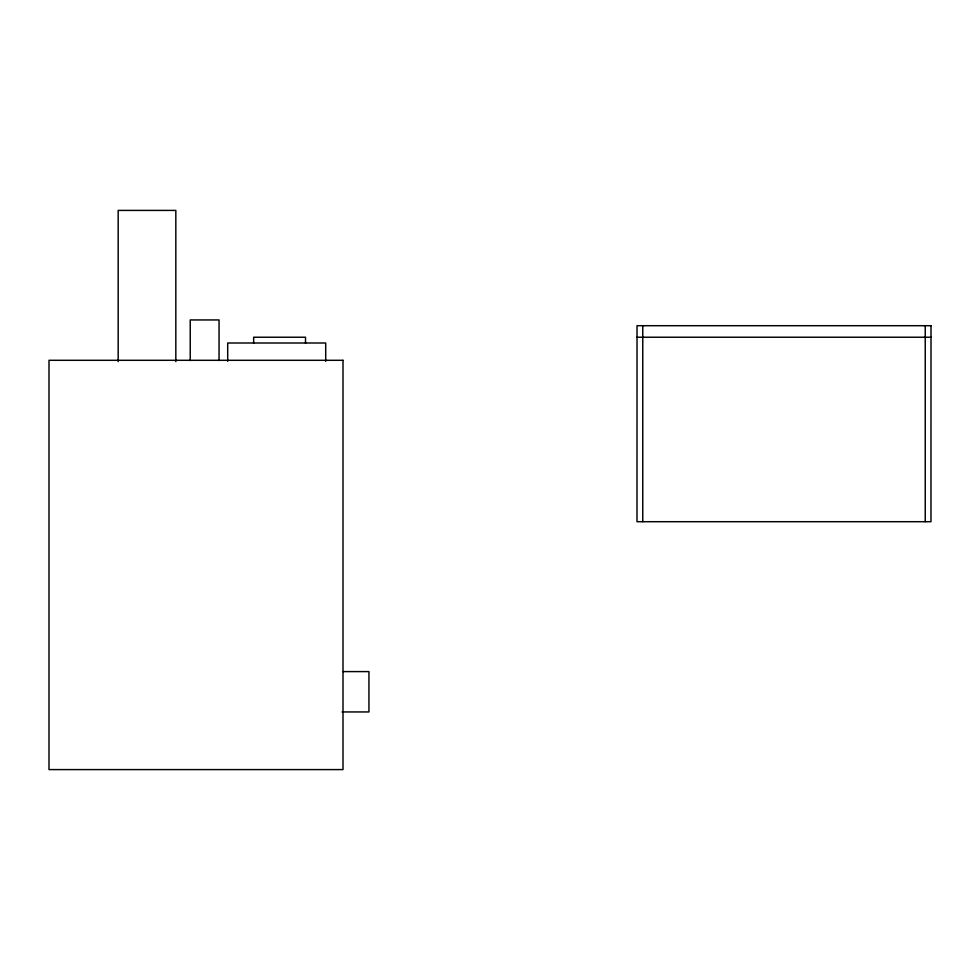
<?xml version="1.0" encoding="UTF-8"?>
<svg xmlns="http://www.w3.org/2000/svg" width="980" height="980" viewBox="0 0 980 980"><rect width="100%" height="100%" fill="white"/><g stroke="black" fill="none" stroke-linecap="round" stroke-linejoin="round"><path stroke-width="1.47" d="M637.024 337.23L930.976 337.23M343.147 671.594L368.946 671.594L368.946 711.946L342.045 711.946M925.23 325.703L925.23 521.703M642.77 325.703L642.77 521.703M325.703 361.314L325.703 343L227.703 343L227.703 361.314M305.527 343.282L305.527 337.23L253.649 337.23L253.649 343.282M219.055 360.542L219.055 319.946L190.23 319.946L190.23 360.542M175.824 361.62L175.824 210.406L118.176 210.406L118.176 361.62M930.976 325.703L637.024 325.703L637 521.703L930.976 521.703L931 325.703M343 360.297L49 360.297L49 769.594L343 769.594L343 360.297"/></g></svg>
